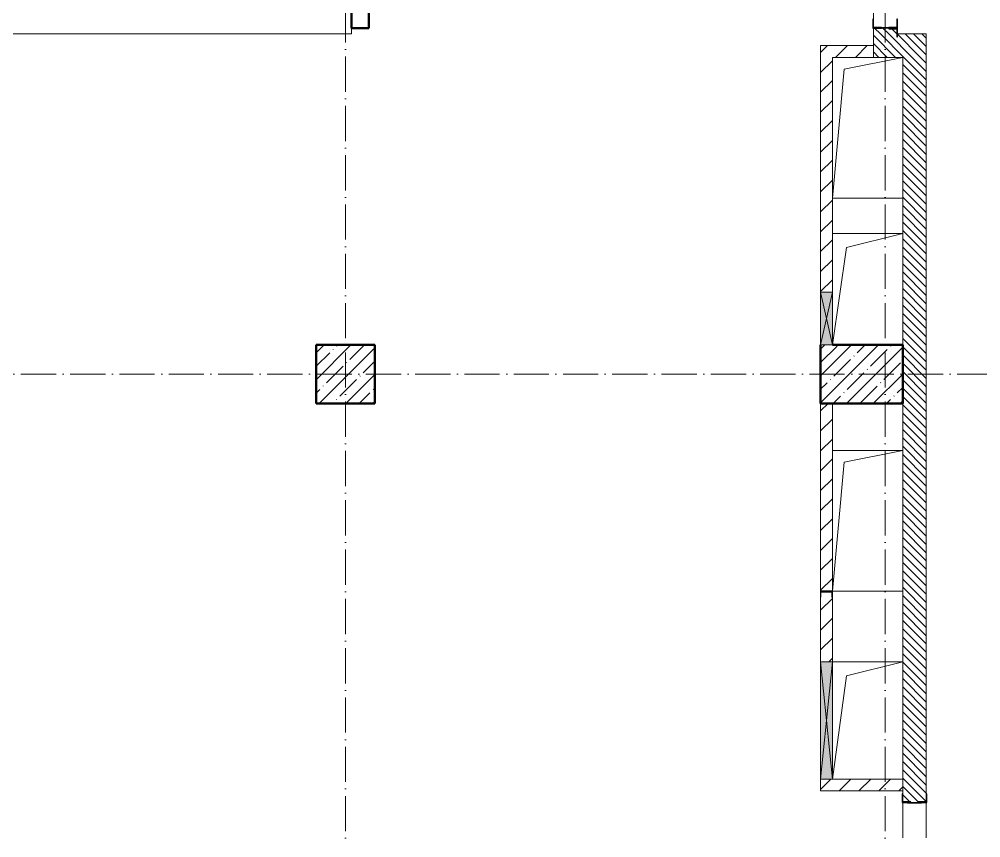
# Model space of a CAD drawing. Header units: millimetres. Extents: x -12989 to 629078, y -109036 to 555275.
# Drawn here: x 530579 to 538775, y -55985 to -49010 of the extents above; entities that cross this region are included whole.
import ezdxf

# ---------------------------------------------------------------- set-up
doc = ezdxf.new("R2010")
doc.units = ezdxf.units.MM
doc.linetypes.add('50_200_ШТРИХ_1Т_ш5_п1_п1_', pattern=[700, 500, -100, 0, -100])
for name, color, linetype, lineweight in [('A-DETL-GENF-OTLN', 7, 'Continuous', 9), ('A-FLOR-____-OTLN', 7, 'Continuous', 9), ('A-GENM-____-MCUT', 7, 'Continuous', 25), ('A-GENM-____-OTLN', 7, 'Continuous', 9), ('A-GENM-____-OTLN-1', 7, 'Continuous', 25), ('A-GLAZ-____-OTLN', 7, 'Continuous', 9), ('A-WALL-____-MCUT-3', 7, 'Continuous', 9), ('A-WALL-____-PATT-1', 7, 'Continuous', 9), ('A-WALL-FNSH-MCUT-1', 7, 'Continuous', 9), ('I-WALL-____-OTLN', 7, 'Continuous', 9), ('S-COLS-____-MCUT', 7, 'Continuous', 50), ('S-COLS-____-OTLN', 7, 'Continuous', 9), ('S-GRID-____-OTLN-1', 7, '50_200_ШТРИХ_1Т_ш5_п1_п1_', 9)]:
    doc.layers.add(name, color=color, linetype=linetype, lineweight=lineweight)
pattern_1 = [(135, (523510.01, -90515.614), (-35.35534, -35.35534), [])]
pattern_2 = [(45, (523510.01, -90515.61), (-84.8528, 84.8528), [])]

# ---------------------------------------------------------------- blocks, each defined once
blk = doc.blocks.new('BSC_Колонна _Прямоугольная - 500х500-V79-АР1_План отверстий 3 этажа в осях 1-64_А-ГГ')
at = {"layer": 'S-COLS-____-OTLN'}
h = blk.add_hatch(dxfattribs=at)
h.set_pattern_fill('FP_116', color=256, style=0, pattern_type=2)
h.set_pattern_definition([(45, (-9850, -38481.04), (-114.04925, 114.04925), []), (45, (-9735.95, -38481.04), (-114.04925, 114.04925), [201.613, -40.323, 3.353, -36.97])])
h.paths.add_polyline_path([(-250, -250), (250, -250), (250, 250), (-250, 250)], flags=0)
at = {"layer": 'S-COLS-____-MCUT'}
for p, q in [((250, 250), (-250, 250)), ((-250, 250), (-250, -250)), ((250, -250), (250, 250)), ((-250, -250), (250, -250))]:
    blk.add_line(p, q, dxfattribs=at)
blk = doc.blocks.new('BSC_Колонна _Прямоугольная - 500х700-V128-АР1_План отверстий 3 этажа в осях 1-64_А-ГГ')
at = {"layer": 'S-COLS-____-OTLN'}
h = blk.add_hatch(dxfattribs=at)
h.set_pattern_fill('FP_151', color=256, style=0, pattern_type=2)
h.set_pattern_definition([(315, (-38481.04, 14250), (114.04925, 114.04925), []), (315, (-38481.04, 14135.95), (114.04925, 114.04925), [201.613, -40.323, 3.353, -36.97])])
h.paths.add_polyline_path([(-250, -350), (250, -350), (250, 350), (-250, 350), (-250, 124)], flags=0)
at = {"layer": 'S-COLS-____-MCUT'}
for p, q in [((250, 350), (-250, 350)), ((-250, 350), (-250, -350)), ((250, -350), (250, 250)), ((-250, -350), (250, -350))]:
    blk.add_line(p, q, dxfattribs=at)
blk = doc.blocks.new('154_Стойка_СКБ_Уголок - СМ-2480_200-28447058-АР1_План отверстий 3 этажа в осях 1-64_А-ГГ')
at = {"layer": 'A-GENM-____-MCUT'}
for p, q in [((125, 156), (125, 81)), ((200, 156), (125, 156)), ((131, 81), (131, 150)), ((131, 150), (200, 150)), ((200, 150), (200, 156)), ((125, 81), (131, 81)), ((131, 19), (125, 19)), ((125, 19), (125, -56)), ((131, -50), (131, 19)), ((125, -56), (200, -56)), ((200, -50), (131, -50)), ((200, -56), (200, -50))]:
    blk.add_line(p, q, dxfattribs=at)
blk = doc.blocks.new('Стойка_Влож_Полоса боковая - Полоса-28346330-АР1_План отверстий 3 этажа в осях 1-64_А-ГГ')
at = {"layer": 'A-GENM-____-OTLN'}
for p, q in [((-5, -31), (-5, 31)), ((0, 31), (0, -31))]:
    blk.add_line(p, q, dxfattribs=at)
blk = doc.blocks.new('Стойка_Влож_Уголок - Уголок-28346305-АР1_План отверстий 3 этажа в осях 1-64_А-ГГ')
at = {"layer": 'A-GENM-____-MCUT'}
for p, q in [((75, 75), (0, 75)), ((0, 0), (6, 0)), ((6, 69), (75, 69)), ((6, 0), (6, 69)), ((75, 69), (75, 75))]:
    blk.add_line(p, q, dxfattribs=at)
blk = doc.blocks.new('154_Стойка_СКБ_Уголок - СМ-2480_200-28346303-АР1_План отверстий 3 этажа в осях 1-64_А-ГГ')
at = {"layer": 'A-GENM-____-MCUT'}
for p, q in [((125, 156), (125, 81)), ((200, 156), (125, 156)), ((131, 81), (131, 150)), ((131, 150), (200, 150)), ((200, 150), (200, 156)), ((125, 81), (131, 81)), ((131, 19), (125, 19)), ((125, 19), (125, -56)), ((131, -50), (131, 19)), ((125, -56), (200, -56)), ((200, -50), (131, -50)), ((200, -56), (200, -50))]:
    blk.add_line(p, q, dxfattribs=at)
blk = doc.blocks.new('Стойка_Влож_Полоса боковая - Полоса-28213942-АР1_План отверстий 3 этажа в осях 1-64_А-ГГ')
at = {"layer": 'A-GENM-____-OTLN'}
for p, q in [((-5, 60), (0, 60)), ((-5, -60), (-5, 60)), ((0, 31), (0, -31)), ((0, -60), (-5, -60))]:
    blk.add_line(p, q, dxfattribs=at)
blk = doc.blocks.new('154_Фахверк_СКБ_Швеллер - Тип_100_3960-28318856-АР1_План отверстий 3 этажа в осях 1-64_А-ГГ')
at = {"layer": 'A-GENM-____-MCUT'}
for p, q in [((175, 50), (125, 50)), ((125, 50), (125, -50)), ((128, 47), (175, 47)), ((128, -47), (128, 47)), ((175, 47), (175, 50)), ((125, -50), (175, -50)), ((175, -47), (128, -47)), ((175, -50), (175, -47))]:
    blk.add_line(p, q, dxfattribs=at)
blk = doc.blocks.new('AR_Отверстие прямоугольное _в плите_ - AR_Отверстие прямоугольное _в плите_-30552822-АР1_План отверстий 3 этажа в осях 1-64_А-ГГ')
at = {"layer": 'A-GENM-____-OTLN'}
for p, q in [((300, 475), (-300, 475)), ((-180, 355), (300, 475)), ((-300, -475), (-180, 355))]:
    blk.add_line(p, q, dxfattribs=at)
blk = doc.blocks.new('AR_Отверстие прямоугольное _в плите_ - AR_Отверстие прямоугольное _в плите_-30552702-АР1_План отверстий 3 этажа в осях 1-64_А-ГГ')
at = {"layer": 'A-GENM-____-OTLN'}
for p, q in [((300, 500), (-300, 500)), ((-180, 380), (300, 500)), ((-300, -500), (-180, 380))]:
    blk.add_line(p, q, dxfattribs=at)
blk = doc.blocks.new('AR_Отверстие прямоугольное _в плите_ - AR_Отверстие прямоугольное _в плите_-30552720-АР1_План отверстий 3 этажа в осях 1-64_А-ГГ')
at = {"layer": 'A-GENM-____-OTLN'}
for p, q in [((300, 600), (-300, 600)), ((-200, 500), (300, 600)), ((-300, -600), (-200, 500)), ((-300, -600), (300, -600))]:
    blk.add_line(p, q, dxfattribs=at)
blk = doc.blocks.new('AR_Отверстие прямоугольное _в плите_ - AR_Отверстие прямоугольное _в плите_-V207-АР1_План отверстий 3 этажа в осях 1-64_А-ГГ')
at = {"layer": 'A-GENM-____-OTLN'}
for p, q in [((-200, 500), (300, 600)), ((-300, -600), (-200, 500)), ((-300, -600), (300, -600))]:
    blk.add_line(p, q, dxfattribs=at)
blk = doc.blocks.new('BSC_Колонна _Прямоугольная1 - 150х150 _металл_-35311905-АР1_План отверстий 3 этажа в осях 1-64_А-ГГ')
at = {"layer": 'S-COLS-____-MCUT'}
for p, q in [((75, 75), (-75, 75)), ((-75, 75), (-75, -75)), ((75, -75), (75, 75)), ((-75, -75), (75, -75))]:
    blk.add_line(p, q, dxfattribs=at)
blk = doc.blocks.new('AR_Отверстие прямоугольное _в стене__БезПР - AR_Отверстие прямоугольное _в стене__БезПР-36427692-АР1_План отверстий 3 этажа в осях 1-64_А-ГГ')
at = {"layer": 'A-GLAZ-____-OTLN'}
blk.add_hatch(color=256, dxfattribs=at).paths.add_polyline_path([(-225, 50), (-225, -50), (225, -50), (225, 50)], flags=0)
at = {"layer": 'A-DETL-GENF-OTLN'}
for p, q in [((-225, -50), (-225, 50)), ((-225, 50), (225, 50)), ((225, 50), (-225, -50)), ((-225, 50), (225, -50)), ((225, 50), (-225, 50)), ((-225, 50), (-225, -50)), ((225, 50), (225, -50)), ((225, -50), (225, 50)), ((225, -50), (-225, -50)), ((-225, -50), (225, -50))]:
    blk.add_line(p, q, dxfattribs=at)
at = {"layer": 'A-GLAZ-____-OTLN'}
blk.add_line((225, 50), (-225, 50), dxfattribs=at)
blk = doc.blocks.new('AR_Отверстие прямоугольное _в стене__БезПР - AR_Отверстие прямоугольное _в стене__БезПР-36427925-АР1_План отверстий 3 этажа в осях 1-64_А-ГГ')
at = {"layer": 'A-GLAZ-____-OTLN'}
blk.add_hatch(color=256, dxfattribs=at).paths.add_polyline_path([(500, 50), (-500, 50), (-500, -50), (500, -50)], flags=0)
at = {"layer": 'A-DETL-GENF-OTLN'}
for p, q in [((-500, -50), (-500, 50)), ((-500, 50), (500, 50)), ((500, 50), (-500, -50)), ((-500, 50), (500, -50)), ((500, 50), (-500, 50)), ((-500, 50), (-500, -50)), ((500, 50), (500, -50)), ((500, -50), (500, 50)), ((500, -50), (-500, -50)), ((-500, -50), (500, -50))]:
    blk.add_line(p, q, dxfattribs=at)
at = {"layer": 'A-GLAZ-____-OTLN'}
blk.add_line((500, 50), (-500, 50), dxfattribs=at)
blk = doc.blocks.new('3эт')
at = {"layer": 'S-GRID-____-OTLN-1', "color": 251, "ltscale": 0.6, "true_color": 0x636466}
for p, q in [((293620.7, -91346.1), (293620.7, -36982.5)), ((298220.7, -91346.1), (298220.7, -36982.5)), ((310478.4, -48382.4), (279101.9, -48382.4))]:
    blk.add_line(p, q, dxfattribs=at)

msp = doc.modelspace()

# ---------------------------------------------------------------- hatches: boundary and pattern name
at = {"layer": 'A-WALL-____-PATT-1'}
h = msp.add_hatch(dxfattribs=at)
h.set_pattern_fill('FP_6', color=256, style=0, pattern_type=2)
h.set_pattern_definition(pattern_1)
h.paths.add_polyline_path([(537900.0077, -49134.5723), (538060.0077, -49134.5723), (538060.0077, -49084.5723), (537860.0077, -49084.5723), (537860.0077, -49134.5723)], flags=0)
h.paths.add_polyline_path([(537991.0077, -48184.5723), (537991.0077, -48178.5723), (538060.0077, -48178.5723), (538060.0077, -48040.5723), (537991.0077, -48040.5723), (537991.0077, -48034.5723), (537929.0077, -48034.5723), (537929.0077, -48040.5723), (537860.0077, -48040.5723), (537860.8077, -48178.5723), (537929.0077, -48178.5723), (537929.0077, -48184.5723)], flags=0)
h.paths.add_polyline_path([(538060.0077, -47534.5723), (538060.0077, -47084.5723), (537860.0077, -47084.5723), (537860.0077, -47534.5723), (537946.6743, -47534.5723)], flags=0)
h = msp.add_hatch(dxfattribs=at)
h.set_pattern_fill('FP_6', color=256, style=0, pattern_type=2)
h.set_pattern_definition(pattern_1)
h.paths.add_polyline_path([(538110.0077, -49334.5723), (538310.0077, -49334.5723), (538310.0077, -49134.5723), (537860.0077, -49134.5723), (537860.0077, -49334.5723)], flags=0)
h = msp.add_hatch(dxfattribs=at)
h.set_pattern_fill('FP_4', color=256, style=0, pattern_type=2)
h.set_pattern_definition(pattern_2)
h.paths.add_polyline_path([(537510.0077, -51334.5723), (537510.0077, -49234.5723), (537410.0077, -49234.5723), (537410.0077, -51334.5723), (537428.375, -51334.5723)], flags=0)
h = msp.add_hatch(dxfattribs=at)
h.set_pattern_fill('FP_4', color=256, style=0, pattern_type=2)
h.set_pattern_definition(pattern_2)
h.paths.add_polyline_path([(537510.0077, -49334.5723), (537860.0077, -49334.5723), (537860.0077, -49234.5723), (537510.0077, -49234.5723)], flags=0)
h = msp.add_hatch(dxfattribs=at)
h.set_pattern_fill('FP_6', color=256, style=0, pattern_type=2)
h.set_pattern_definition(pattern_1)
h.paths.add_polyline_path([(538110.0077, -57784.5723), (538310.0077, -57784.5723), (538310.0077, -57390.5723), (538241.0077, -57390.5723), (538241.0077, -57384.5723), (538179.0077, -57384.5723), (538179.0077, -57390.5723), (538110.0077, -57390.5723), (538110.0077, -57459.5723)], flags=0)
h.paths.add_polyline_path([(538241.0077, -55684.5723), (538241.0077, -55678.5723), (538310.0077, -55678.5723), (538310.0077, -49334.5723), (538110.0077, -49334.5723), (538110.1966, -55678.5723), (538179.0077, -55678.5723), (538179.0077, -55684.5723)], flags=0)
h = msp.add_hatch(dxfattribs=at)
h.set_pattern_fill('FP_4', color=256, style=0, pattern_type=2)
h.set_pattern_definition(pattern_2)
h.paths.add_polyline_path([(537510.0077, -55584.5723), (537510.0077, -55484.5723), (537410.0077, -55484.5723), (537410.0077, -55584.5723)], flags=0)
h.paths.add_polyline_path([(537507.0077, -54484.5723), (537510.0077, -54484.5723), (537510.0077, -53934.5723), (537507.0077, -53934.5723), (537507.0077, -53887.5723), (537413.0077, -53887.5723), (537413.0077, -53934.5723), (537410.0077, -53934.5723), (537410.0077, -54484.5723), (537478.7577, -54484.5723)], flags=0)
h.paths.add_polyline_path([(537413.0077, -53884.5723), (537510.0077, -53884.5723), (537510.0077, -52284.5723), (537410.0077, -52284.5723), (537410.0077, -53884.5723)], flags=0)
h = msp.add_hatch(dxfattribs=at)
h.set_pattern_fill('FP_4', color=256, style=0, pattern_type=2)
h.set_pattern_definition(pattern_2)
h.paths.add_polyline_path([(538110.0077, -55584.5723), (538110.0077, -55484.5723), (537510.0077, -55484.5723), (537510.0077, -55584.5723), (537636.0451, -55584.5723)], flags=0)

# ---------------------------------------------------------------- linework, layer by layer
at = {"layer": 'A-FLOR-____-OTLN'}
for p, q in [((538110.0077, -50534.5723), (537510.0077, -50534.5723)), ((537510.0077, -50834.5723), (538110.0077, -50834.5723)), ((537510.0077, -52684.5723), (538110.0077, -52684.5723)), ((538110.0077, -53884.5723), (537510.0077, -53884.5723)), ((537510.0077, -54484.5723), (538110.0077, -54484.5723))]:
    msp.add_line(p, q, dxfattribs=at)
at = {"layer": 'A-WALL-____-MCUT-3'}
for p, q in [((537860.0077, -49084.5723), (537860.0077, -49334.5723)), ((538060.0077, -49134.5723), (538060.0077, -49084.5723)), ((538310.0077, -49134.5723), (538060.0077, -49134.5723)), ((538310.0077, -55609.5723), (538310.0077, -49134.5723)), ((537860.0077, -49334.5723), (538110.0077, -49334.5723)), ((538110.0077, -49334.5723), (538110.0077, -51784.5723)), ((538110.0077, -52284.5723), (538110.0077, -55609.5723))]:
    msp.add_line(p, q, dxfattribs=at)
at = {"layer": 'A-WALL-FNSH-MCUT-1'}
for p, q in [((537410.0077, -49234.5723), (537410.0077, -51334.5723)), ((537860.0077, -49234.5723), (537410.0077, -49234.5723)), ((537510.0077, -51334.5723), (537510.0077, -49334.5723)), ((537510.0077, -49334.5723), (537860.0077, -49334.5723)), ((537410.0077, -52284.5723), (537410.0077, -53884.5723)), ((537510.0077, -53884.5723), (537510.0077, -52284.5723)), ((537410.0077, -53934.5723), (537410.0077, -54484.5723)), ((537510.0077, -54484.5723), (537510.0077, -53934.5723)), ((537410.0077, -55484.5723), (537410.0077, -55584.5723)), ((538110.0077, -55484.5723), (537510.0077, -55484.5723)), ((538110.0077, -55584.5723), (538110.0077, -55484.5723)), ((537410.0077, -55584.5723), (538110.0077, -55584.5723))]:
    msp.add_line(p, q, dxfattribs=at)
at = {"layer": 'I-WALL-____-OTLN'}
for p, q in [((537860.0077, -49009.5723), (537860.0077, -48184.5723)), ((533410.0077, -49084.5723), (533410.0077, -49134.5723)), ((533410.0077, -49134.5723), (529110.0077, -49134.5723)), ((538110.0077, -55984.5723), (538110.0077, -55684.5723)), ((538310.0077, -55684.5723), (538310.0077, -55984.5723))]:
    msp.add_line(p, q, dxfattribs=at)

# ---------------------------------------------------------------- block references
msp.add_blockref('3эт', (239739.3002, -3652.1582))
at = {"layer": 'A-GENM-____-OTLN'}
for name, p, rotation in [('Стойка_Влож_Полоса боковая - Полоса-28346330-АР1_План отверстий 3 этажа в осях 1-64_А-ГГ', (537960.0077, -49084.5723), 270.0000000000007), ('Стойка_Влож_Уголок - Уголок-28346305-АР1_План отверстий 3 этажа в осях 1-64_А-ГГ', (537991.0077, -49084.5723), 270.0000000000007), ('Стойка_Влож_Полоса боковая - Полоса-28213942-АР1_План отверстий 3 этажа в осях 1-64_А-ГГ', (538210.0077, -55684.5723), 90.00000000000072)]:
    msp.add_blockref(name, p, dxfattribs=dict(at, rotation=rotation))
for name, p in [('AR_Отверстие прямоугольное _в плите_ - AR_Отверстие прямоугольное _в плите_-V207-АР1_План отверстий 3 этажа в осях 1-64_А-ГГ', (537810.0077, -49934.5723)), ('AR_Отверстие прямоугольное _в плите_ - AR_Отверстие прямоугольное _в плите_-30552822-АР1_План отверстий 3 этажа в осях 1-64_А-ГГ', (537810.0077, -51309.5723)), ('AR_Отверстие прямоугольное _в плите_ - AR_Отверстие прямоугольное _в плите_-30552720-АР1_План отверстий 3 этажа в осях 1-64_А-ГГ', (537810.0077, -53284.5723)), ('AR_Отверстие прямоугольное _в плите_ - AR_Отверстие прямоугольное _в плите_-30552702-АР1_План отверстий 3 этажа в осях 1-64_А-ГГ', (537810.0077, -54984.5723))]:
    msp.add_blockref(name, p, dxfattribs=at)
at = {"layer": 'A-GENM-____-OTLN-1'}
for name, p, rotation in [('154_Стойка_СКБ_Уголок - СМ-2480_200-28447058-АР1_План отверстий 3 этажа в осях 1-64_А-ГГ', (538010.0077, -49209.5723), 90.00000000000071), ('154_Фахверк_СКБ_Швеллер - Тип_100_3960-28318856-АР1_План отверстий 3 этажа в осях 1-64_А-ГГ', (537460.0077, -53759.5723), 269.9999999999999), ('154_Стойка_СКБ_Уголок - СМ-2480_200-28346303-АР1_План отверстий 3 этажа в осях 1-64_А-ГГ', (538260.0077, -55809.5723), 90.00000000000071)]:
    msp.add_blockref(name, p, dxfattribs=dict(at, rotation=rotation))
at = {"layer": 'A-GLAZ-____-OTLN'}
for name, p, rotation in [('AR_Отверстие прямоугольное _в стене__БезПР - AR_Отверстие прямоугольное _в стене__БезПР-36427692-АР1_План отверстий 3 этажа в осях 1-64_А-ГГ', (537460.0077, -51559.5723), 90.0000000000001), ('AR_Отверстие прямоугольное _в стене__БезПР - AR_Отверстие прямоугольное _в стене__БезПР-36427925-АР1_План отверстий 3 этажа в осях 1-64_А-ГГ', (537460.0077, -54984.5723), 269.9999999999999)]:
    msp.add_blockref(name, p, dxfattribs=dict(at, rotation=rotation))
at = {"layer": 'S-COLS-____-OTLN'}
for name, p, rotation in [('BSC_Колонна _Прямоугольная1 - 150х150 _металл_-35311905-АР1_План отверстий 3 этажа в осях 1-64_А-ГГ', (533485.0077, -49009.5723), 270.0000000000001), ('BSC_Колонна _Прямоугольная - 500х700-V128-АР1_План отверстий 3 этажа в осях 1-64_А-ГГ', (537760.0077, -52034.5723), 89.9999999999999)]:
    msp.add_blockref(name, p, dxfattribs=dict(at, rotation=rotation))
msp.add_blockref('BSC_Колонна _Прямоугольная - 500х500-V79-АР1_План отверстий 3 этажа в осях 1-64_А-ГГ', (533360.0077, -52034.5723), dxfattribs=at)

doc.saveas('drawing.dxf')
